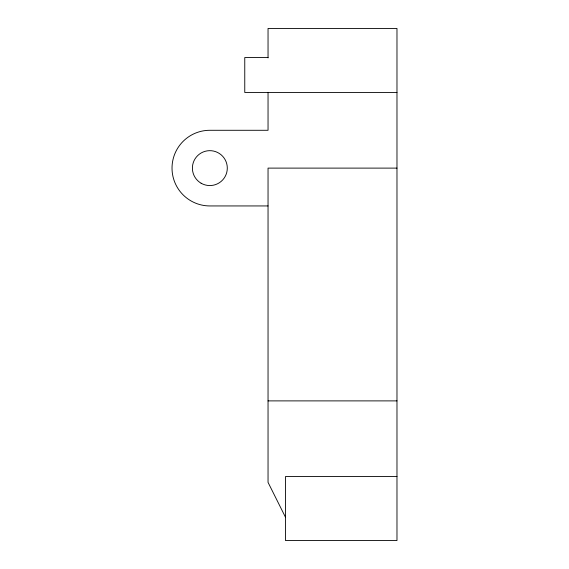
<?xml version="1.0" encoding="UTF-8"?>
<svg xmlns="http://www.w3.org/2000/svg" width="569" height="569" viewBox="0 0 569 569"><rect width="100%" height="100%" fill="white"/><g stroke="black" fill="none" stroke-linecap="round" stroke-linejoin="round"><path stroke-width="0.85" d="M268.042 57.547L244.762 57.547L244.762 92.463L396.977 92.463M396.977 168.111L268.042 168.111L268.042 482.356L285.496 517.271M268.042 205.942L209.847 205.942A37.824 37.824 0 0 1 172.023 168.111A37.824 37.824 0 0 1 209.847 130.287L268.042 130.287L268.042 92.334M268.042 400.889L396.977 400.889M396.977 476.538L285.496 476.538L285.496 540.55L396.977 540.55L396.977 28.45L268.042 28.45L268.042 57.903M201.12 183.232A17.461 17.461 0 0 0 227.301 168.111A17.461 17.461 0 0 0 201.12 152.997A17.461 17.461 0 0 0 201.12 183.232"/></g></svg>
